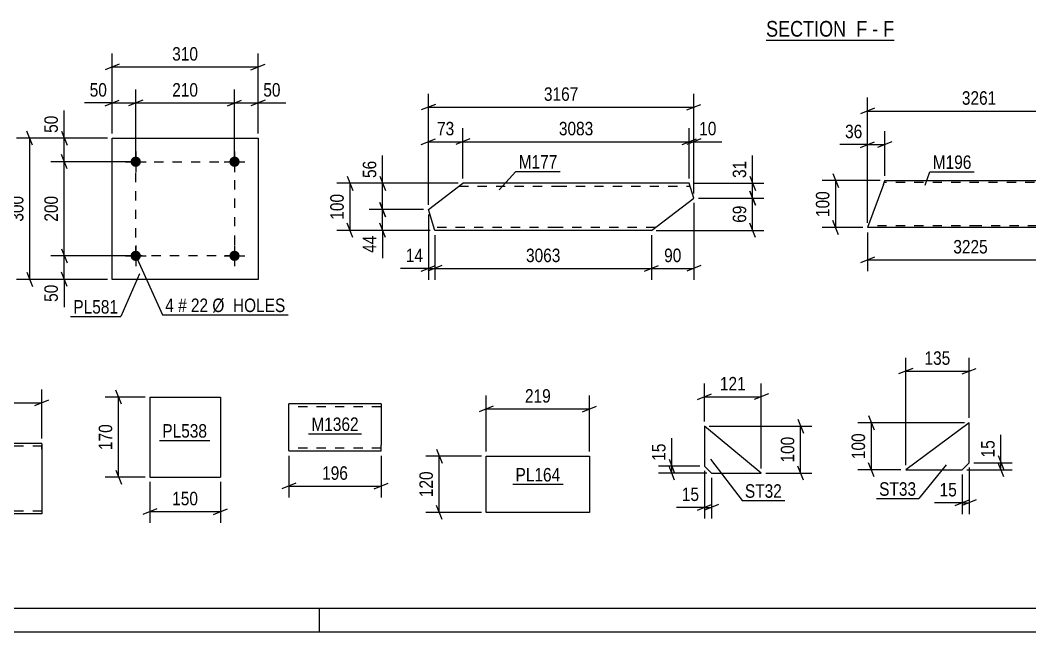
# Model space of a CAD drawing. Header units: millimetres. Extents: x 0 to 841, y 0 to 594.
# Drawn here: x 147.4 to 362, y 0 to 129.9 of the extents above; entities that cross this region are included whole.
import ezdxf

# ---------------------------------------------------------------- set-up
doc = ezdxf.new("R2010")
doc.units = ezdxf.units.MM
doc.linetypes.add('DXK_LINE_DOT2', pattern=[3.9198, 1.9599, -1.9599])
doc.styles.add('Arial Narrow', font='ARIALN.TTF', dxfattribs={"height": 0.2})

# ---------------------------------------------------------------- blocks, each defined once
blk = doc.blocks.new('Unknown-318888172-1133')
at = {"color": 5, "linetype": 'Continuous'}
for p, q in [((5, 5), (836, 5)), ((211, 0), (211, 5)), ((0, 0), (841, 0))]:
    blk.add_line(p, q, dxfattribs=at)
blk = doc.blocks.new('Unknown-318888172-17 - 6507')
at = {"color": 6, "linetype": 'Continuous'}
blk.add_line((305.93, 125.7), (333.14, 125.7), dxfattribs=at)
at = {"color": 0, "linetype": 'Continuous'}
blk.add_wipeout([(324.04, 126.45), (324.04, 129.95), (305.93, 129.95), (305.93, 126.45)], dxfattribs=at)
at = {"color": 7, "linetype": 'Continuous', "style": 'Arial Narrow'}
blk.add_text('SECTION ', height=3.34, dxfattribs=at).set_placement((305.93, 126.45))
at = {"color": 0, "linetype": 'Continuous'}
blk.add_wipeout([(327.43, 126.45), (327.43, 129.95), (325.09, 129.95), (325.09, 126.45)], dxfattribs=at)
at = {"color": 7, "linetype": 'Continuous', "style": 'Arial Narrow'}
blk.add_text('F', height=3.34, dxfattribs=at).set_placement((325.09, 126.45))
at = {"color": 0, "linetype": 'Continuous'}
blk.add_wipeout([(329.75, 126.45), (329.75, 129.95), (328.48, 129.95), (328.48, 126.45)], dxfattribs=at)
at = {"color": 7, "linetype": 'Continuous', "style": 'Arial Narrow'}
blk.add_text('-', height=3.34, dxfattribs=at).set_placement((328.48, 126.45))
at = {"color": 0, "linetype": 'Continuous'}
blk.add_wipeout([(333.14, 126.45), (333.14, 129.95), (330.8, 129.95), (330.8, 126.45)], dxfattribs=at)
at = {"color": 7, "linetype": 'Continuous', "style": 'Arial Narrow'}
blk.add_text('F', height=3.34, dxfattribs=at).set_placement((330.8, 126.45))
blk = doc.blocks.new('Part-318888172-2827 - 2813')
at = {"color": 2, "linetype": 'Continuous'}
for p, q in [((174.96, 49.86), (174.96, 32.86)), ((174.96, 49.86), (189.96, 49.86)), ((189.96, 49.86), (189.96, 32.86)), ((174.96, 32.86), (189.96, 32.86))]:
    blk.add_line(p, q, dxfattribs=at)
blk = doc.blocks.new('Part-318888172-3009 - 2993')
at = {"color": 2, "linetype": 'Continuous'}
for p, q in [((330.85, 95.07), (327.5, 85.87)), ((330.85, 95.07), (331.14, 95.87)), ((331.14, 95.87), (351.14, 95.87)), ((351.24, 95.87), (374.88, 95.87)), ((371.24, 85.87), (374.59, 95.07)), ((374.8, 95.64), (374.59, 95.07)), ((374.86, 95.81), (374.8, 95.64)), ((374.88, 95.87), (374.86, 95.81)), ((351.14, 85.87), (327.5, 85.87)), ((371.24, 85.87), (351.24, 85.87))]:
    blk.add_line(p, q, dxfattribs=at)
at = {"color": 7, "linetype": 'DXK_LINE_DOT2'}
for p, q in [((351.14, 95.47), (331, 95.47)), ((331.12, 95.81), (331.06, 95.64)), ((331.14, 95.87), (331.12, 95.81)), ((374.74, 95.47), (351.24, 95.47)), ((374.88, 95.87), (374.8, 95.64)), ((351.14, 86.27), (327.65, 86.27)), ((371.39, 86.27), (351.24, 86.27))]:
    blk.add_line(p, q, dxfattribs=at)
blk = doc.blocks.new('Part-318888172-1807 - 1791')
at = {"color": 2, "linetype": 'Continuous'}
for p, q in [((234.15, 89.7), (241.5, 95.3)), ((261.5, 95.3), (241.5, 95.3)), ((289.61, 95.3), (261.6, 95.3)), ((290.59, 92.15), (289.61, 95.3)), ((281.6, 85.3), (290.59, 92.15)), ((235.53, 85.3), (234.15, 89.7)), ((261.5, 85.3), (235.53, 85.3)), ((281.6, 85.3), (261.6, 85.3))]:
    blk.add_line(p, q, dxfattribs=at)
at = {"color": 7, "linetype": 'DXK_LINE_DOT2'}
for p, q in [((240.71, 94.7), (261.5, 94.7)), ((261.6, 94.7), (289.8, 94.7)), ((261.5, 85.9), (235.34, 85.9)), ((282.38, 85.9), (261.6, 85.9))]:
    blk.add_line(p, q, dxfattribs=at)
blk = doc.blocks.new('Part-318888172-7713 - 7709')
at = {"color": 2, "linetype": 'Continuous'}
for p, q in [((246.46, 25.34), (246.46, 37.34)), ((246.46, 37.34), (268.41, 37.34)), ((268.41, 37.34), (268.41, 25.34)), ((268.41, 25.34), (246.46, 25.34))]:
    blk.add_line(p, q, dxfattribs=at)
blk = doc.blocks.new('Part-318888172-2785 - 2770')
at = {"color": 2, "linetype": 'Continuous'}
for p, q in [((132.03, 40.04), (132.03, 38.84)), ((152.03, 40.04), (132.03, 40.04)), ((132.03, 25.78), (132.03, 38.84)), ((152.03, 39.94), (152.03, 40.04)), ((152.03, 39.94), (152.03, 38.84)), ((152.03, 38.84), (152.03, 25.04)), ((132.03, 25.13), (132.03, 25.78)), ((132.03, 25.04), (132.03, 25.13)), ((152.03, 25.04), (132.03, 25.04))]:
    blk.add_line(p, q, dxfattribs=at)
at = {"color": 7, "linetype": 'DXK_LINE_DOT2'}
for p, q in [((152.03, 39.44), (132.03, 39.44)), ((152.03, 38.84), (152.03, 39.68)), ((132.03, 25.78), (132.03, 25.39)), ((132.03, 25.64), (132.03, 25.68)), ((152.03, 25.64), (132.03, 25.64)), ((152.03, 25.64), (152.03, 25.68))]:
    blk.add_line(p, q, dxfattribs=at)
blk = doc.blocks.new('Part-318888172-2568 - 2552')
at = {"color": 2, "linetype": 'Continuous'}
for p, q in [((304.91, 33.71), (292.82, 43.71)), ((292.82, 43.71), (292.82, 35.21)), ((292.82, 35.21), (294.32, 33.71)), ((294.32, 33.71), (304.91, 33.71))]:
    blk.add_line(p, q, dxfattribs=at)
blk = doc.blocks.new('Part-318888172-2496 - 2480')
at = {"color": 2, "linetype": 'Continuous'}
for p, q in [((349.09, 44.43), (335.6, 34.43)), ((349.09, 35.93), (349.09, 44.43)), ((335.6, 34.43), (347.59, 34.43)), ((347.59, 34.43), (349.09, 35.93))]:
    blk.add_line(p, q, dxfattribs=at)
blk = doc.blocks.new('Part-318888172-7233 - 7229')
at = {"color": 2, "linetype": 'Continuous'}
for p, q in [((224.13, 48.42), (204.52, 48.42)), ((204.52, 38.51), (204.52, 48.42)), ((224.13, 48.42), (224.13, 39.62)), ((224.13, 38.42), (224.13, 39.62)), ((204.52, 38.51), (204.52, 38.42)), ((204.52, 38.42), (224.13, 38.42))]:
    blk.add_line(p, q, dxfattribs=at)
at = {"color": 7, "linetype": 'DXK_LINE_DOT2'}
for p, q in [((224.13, 47.82), (204.52, 47.82)), ((204.52, 39.02), (204.52, 39.06)), ((224.13, 39.02), (204.52, 39.02)), ((224.13, 39.06), (224.13, 39.39)), ((224.13, 39.02), (224.13, 39.06))]:
    blk.add_line(p, q, dxfattribs=at)
blk = doc.blocks.new('Part-318888172-7255 - 7249')
at = {"color": 2, "linetype": 'Continuous'}
for p, q in [((166.96, 74.88), (166.96, 104.88)), ((166.96, 104.88), (197.96, 104.88)), ((197.96, 104.88), (197.96, 74.88)), ((197.96, 74.88), (166.96, 74.88))]:
    blk.add_line(p, q, dxfattribs=at)
blk = doc.blocks.new('Bolt-318888172-7288 - 7249')
at = {"linetype": 'Continuous'}
for points in [[(173.06, 79.88, -1), (170.86, 79.88, -1)], [(194.06, 79.88, -1), (191.86, 79.88, -1)]]:
    blk.add_hatch(color=1, dxfattribs=at).paths.add_polyline_path(points)
at = {"color": 1, "linetype": 'Continuous'}
for p, q in [((171.96, 82.08), (171.96, 77.68)), ((192.96, 82.08), (192.96, 77.68)), ((169.76, 79.88), (174.16, 79.88)), ((190.76, 79.88), (195.16, 79.88))]:
    blk.add_line(p, q, dxfattribs=at)
blk = doc.blocks.new('Bolt-318888172-7293 - 7249')
at = {"linetype": 'Continuous'}
for points in [[(173.06, 99.88, -1), (170.86, 99.88, -1)], [(194.06, 99.88, -1), (191.86, 99.88, -1)]]:
    blk.add_hatch(color=1, dxfattribs=at).paths.add_polyline_path(points)
at = {"color": 1, "linetype": 'Continuous'}
for p, q in [((171.96, 102.08), (171.96, 97.68)), ((192.96, 102.08), (192.96, 97.68)), ((169.76, 99.88), (174.16, 99.88)), ((190.76, 99.88), (195.16, 99.88))]:
    blk.add_line(p, q, dxfattribs=at)
blk = doc.blocks.new('Rectangle-318888172-7402 - 7249')
at = {"color": 1, "linetype": 'DXK_LINE_DOT2'}
blk.add_lwpolyline([(171.96, 99.88), (192.96, 99.88), (192.96, 79.88), (171.96, 79.88), (171.96, 99.88)], close=True, dxfattribs=at)
blk = doc.blocks.new('StraightDimension-318888172-2829 - 2813')
at = {"color": 7, "linetype": 'Continuous'}
for p, q in [((174.96, 31.86), (174.96, 23.13)), ((189.96, 31.86), (189.96, 23.13)), ((176.46, 26.13), (173.46, 24.93)), ((188.46, 24.93), (191.46, 26.13)), ((174.96, 25.53), (189.96, 25.53))]:
    blk.add_line(p, q, dxfattribs=at)
at = {"color": 0}
blk.add_wipeout([(185.8, 26.28), (185.8, 30.48), (179.12, 30.48), (179.12, 26.28)], dxfattribs=at)
at = {"color": 3, "style": 'Arial Narrow'}
blk.add_text('150', height=2.863, dxfattribs=at).set_placement((179.72, 26.88))
blk = doc.blocks.new('StraightDimension-318888172-2840 - 2813')
at = {"color": 7, "linetype": 'Continuous'}
for p, q in [((173.96, 49.86), (165.46, 49.86)), ((168.91, 48.36), (167.71, 51.36)), ((168.31, 32.86), (168.31, 49.86)), ((167.71, 34.36), (168.91, 31.36)), ((173.96, 32.86), (165.46, 32.86))]:
    blk.add_line(p, q, dxfattribs=at)
at = {"color": 0}
blk.add_wipeout([(167.56, 44.7), (163.36, 44.7), (163.36, 38.02), (167.56, 38.02)], dxfattribs=at)
at = {"color": 3, "style": 'Arial Narrow'}
blk.add_text('170', height=2.863, rotation=90.0002, dxfattribs=at).set_placement((166.96, 38.62))
blk = doc.blocks.new('StraightDimension-318888172-3061 - 2993')
at = {"color": 7, "linetype": 'Continuous'}
for p, q in [((327.5, 84.87), (327.5, 76.63)), ((371.24, 84.87), (371.24, 76.63)), ((329, 79.63), (326, 78.43)), ((369.74, 78.43), (372.74, 79.63)), ((327.5, 79.03), (371.24, 79.03))]:
    blk.add_line(p, q, dxfattribs=at)
at = {"color": 0}
blk.add_wipeout([(353.63, 79.78), (353.63, 83.98), (345.12, 83.98), (345.12, 79.78)], dxfattribs=at)
at = {"color": 3, "style": 'Arial Narrow'}
blk.add_text('3225', height=2.863, dxfattribs=at).set_placement((345.72, 80.38))
blk = doc.blocks.new('StraightDimension-318888172-3025 - 2993')
at = {"color": 7, "linetype": 'Continuous'}
for p, q in [((327.5, 86.87), (327.5, 113.49)), ((374.88, 96.87), (374.88, 113.49)), ((329, 111.24), (326, 110.04)), ((327.5, 110.64), (374.88, 110.64)), ((373.38, 110.04), (376.38, 111.24))]:
    blk.add_line(p, q, dxfattribs=at)
at = {"color": 0}
blk.add_wipeout([(355.45, 111.39), (355.45, 115.59), (346.94, 115.59), (346.94, 111.39)], dxfattribs=at)
at = {"color": 3, "style": 'Arial Narrow'}
blk.add_text('3261', height=2.863, dxfattribs=at).set_placement((347.54, 111.99))
blk = doc.blocks.new('StraightDimension-318888172-3036 - 2993')
at = {"color": 7, "linetype": 'Continuous'}
for p, q in [((327.5, 86.87), (327.5, 106.38)), ((331.14, 96.87), (331.14, 106.38)), ((326, 102.93), (329, 104.13)), ((327.5, 103.53), (331.14, 103.53)), ((332.64, 104.13), (329.64, 102.93))]:
    blk.add_line(p, q, dxfattribs=at)
at = {"color": 0}
blk.add_wipeout([(326.98, 104.28), (326.98, 108.48), (322.12, 108.48), (322.12, 104.28)], dxfattribs=at)
at = {"color": 7, "linetype": 'Continuous'}
blk.add_line((327.5, 103.53), (321.6, 103.53), dxfattribs=at)
blk.add_line((327.5, 103.53), (321.6, 103.53), dxfattribs=at)
at = {"color": 3, "style": 'Arial Narrow'}
blk.add_text('36', height=2.863, dxfattribs=at).set_placement((322.72, 104.88))
blk = doc.blocks.new('StraightDimension-318888172-3012 - 2993')
at = {"color": 7, "linetype": 'Continuous'}
for p, q in [((320.13, 97.37), (321.33, 94.37)), ((330.14, 95.87), (317.88, 95.87)), ((320.73, 85.87), (320.73, 95.87)), ((326.5, 85.87), (317.88, 85.87)), ((321.33, 84.37), (320.13, 87.37))]:
    blk.add_line(p, q, dxfattribs=at)
at = {"color": 0}
blk.add_wipeout([(319.98, 94.21), (315.78, 94.21), (315.78, 87.53), (319.98, 87.53)], dxfattribs=at)
at = {"color": 3, "style": 'Arial Narrow'}
blk.add_text('100', height=2.863, rotation=90.0002, dxfattribs=at).set_placement((319.38, 88.13))
blk = doc.blocks.new('StraightDimension-318888172-1918 - 1791')
at = {"color": 7, "linetype": 'Continuous'}
for p, q in [((223.83, 96.8), (225.03, 93.8)), ((240.5, 95.3), (221.58, 95.3)), ((224.43, 89.7), (224.43, 95.3)), ((225.03, 88.2), (223.83, 91.2)), ((233.15, 89.7), (221.58, 89.7))]:
    blk.add_line(p, q, dxfattribs=at)
at = {"color": 0}
blk.add_wipeout([(223.68, 100.68), (219.48, 100.68), (219.48, 95.82), (223.68, 95.82)], dxfattribs=at)
at = {"color": 7, "linetype": 'Continuous'}
blk.add_line((224.43, 95.3), (224.43, 101.2), dxfattribs=at)
blk.add_line((224.43, 95.3), (224.43, 101.2), dxfattribs=at)
at = {"color": 3, "style": 'Arial Narrow'}
blk.add_text('56', height=2.863, rotation=90.0002, dxfattribs=at).set_placement((223.08, 96.42))
blk = doc.blocks.new('StraightDimension-318888172-1894 - 1791')
at = {"color": 7, "linetype": 'Continuous'}
for p, q in [((223.83, 91.2), (225.03, 88.2)), ((233.15, 89.7), (221.58, 89.7)), ((224.43, 85.3), (224.43, 89.7)), ((225.03, 83.8), (223.83, 86.8)), ((234.53, 85.3), (221.58, 85.3))]:
    blk.add_line(p, q, dxfattribs=at)
at = {"color": 0}
blk.add_wipeout([(223.68, 84.77), (219.48, 84.77), (219.48, 79.92), (223.68, 79.92)], dxfattribs=at)
at = {"color": 7, "linetype": 'Continuous'}
blk.add_line((224.43, 85.3), (224.43, 79.39), dxfattribs=at)
blk.add_line((224.43, 85.3), (224.43, 79.39), dxfattribs=at)
at = {"color": 3, "style": 'Arial Narrow'}
blk.add_text('44', height=2.863, rotation=90.0002, dxfattribs=at).set_placement((223.08, 80.52))
blk = doc.blocks.new('StraightDimension-318888172-2054 - 1791')
at = {"color": 7, "linetype": 'Continuous'}
for p, q in [((289.61, 96.3), (289.61, 106.99)), ((290.59, 93.15), (290.59, 106.99)), ((288.11, 103.54), (291.11, 104.74)), ((292.09, 104.74), (289.09, 103.54)), ((289.61, 104.14), (290.59, 104.14))]:
    blk.add_line(p, q, dxfattribs=at)
at = {"color": 0}
blk.add_wipeout([(295.97, 104.89), (295.97, 109.09), (291.12, 109.09), (291.12, 104.89)], dxfattribs=at)
at = {"color": 7, "linetype": 'Continuous'}
blk.add_line((290.59, 104.14), (296.5, 104.14), dxfattribs=at)
blk.add_line((290.59, 104.14), (296.5, 104.14), dxfattribs=at)
at = {"color": 3, "style": 'Arial Narrow'}
blk.add_text('10', height=2.863, dxfattribs=at).set_placement((291.72, 105.49))
blk = doc.blocks.new('StraightDimension-318888172-1943 - 1791')
at = {"color": 7, "linetype": 'Continuous'}
for p, q in [((290.59, 91.15), (290.59, 74.8)), ((281.6, 84.3), (281.6, 74.8)), ((280.1, 76.6), (283.1, 77.8)), ((292.09, 77.8), (289.09, 76.6)), ((281.6, 77.2), (290.59, 77.2))]:
    blk.add_line(p, q, dxfattribs=at)
at = {"color": 0}
blk.add_wipeout([(288.52, 77.95), (288.52, 82.15), (283.67, 82.15), (283.67, 77.95)], dxfattribs=at)
at = {"color": 3, "style": 'Arial Narrow'}
blk.add_text('90', height=2.863, dxfattribs=at).set_placement((284.27, 78.55))
blk = doc.blocks.new('StraightDimension-318888172-2002 - 1791')
at = {"color": 7, "linetype": 'Continuous'}
for p, q in [((234.15, 90.7), (234.15, 114.32)), ((290.59, 93.15), (290.59, 114.32)), ((235.65, 112.07), (232.65, 110.87)), ((289.09, 110.87), (292.09, 112.07)), ((234.15, 111.47), (290.59, 111.47))]:
    blk.add_line(p, q, dxfattribs=at)
at = {"color": 0}
blk.add_wipeout([(266.63, 112.22), (266.63, 116.42), (258.12, 116.42), (258.12, 112.22)], dxfattribs=at)
at = {"color": 3, "style": 'Arial Narrow'}
blk.add_text('3167', height=2.863, dxfattribs=at).set_placement((258.72, 112.82))
blk = doc.blocks.new('StraightDimension-318888172-1810 - 1791')
at = {"color": 7, "linetype": 'Continuous'}
for p, q in [((216.92, 96.8), (218.12, 93.8)), ((240.5, 95.3), (214.67, 95.3)), ((217.52, 85.3), (217.52, 95.3)), ((218.12, 83.8), (216.92, 86.8)), ((234.53, 85.3), (214.67, 85.3))]:
    blk.add_line(p, q, dxfattribs=at)
at = {"color": 0}
blk.add_wipeout([(216.77, 93.64), (212.57, 93.64), (212.57, 86.96), (216.77, 86.96)], dxfattribs=at)
at = {"color": 3, "style": 'Arial Narrow'}
blk.add_text('100', height=2.863, rotation=90.0002, dxfattribs=at).set_placement((216.17, 87.56))
blk = doc.blocks.new('StraightDimension-318888172-1844 - 1791')
at = {"color": 7, "linetype": 'Continuous'}
for p, q in [((302.45, 93.65), (303.65, 90.65)), ((291.59, 92.15), (305.45, 92.15)), ((303.05, 85.3), (303.05, 92.15)), ((303.65, 83.8), (302.45, 86.8)), ((282.6, 85.3), (305.45, 85.3))]:
    blk.add_line(p, q, dxfattribs=at)
at = {"color": 0}
blk.add_wipeout([(302.3, 91.15), (298.1, 91.15), (298.1, 86.3), (302.3, 86.3)], dxfattribs=at)
at = {"color": 3, "style": 'Arial Narrow'}
blk.add_text('69', height=2.863, rotation=90.0002, dxfattribs=at).set_placement((301.7, 86.9))
blk = doc.blocks.new('StraightDimension-318888172-1869 - 1791')
at = {"color": 7, "linetype": 'Continuous'}
for p, q in [((302.45, 96.8), (303.65, 93.8)), ((290.61, 95.3), (305.45, 95.3)), ((303.05, 92.15), (303.05, 95.3)), ((303.65, 90.65), (302.45, 93.65)), ((291.59, 92.15), (305.45, 92.15))]:
    blk.add_line(p, q, dxfattribs=at)
at = {"color": 0}
blk.add_wipeout([(302.3, 100.68), (298.1, 100.68), (298.1, 95.82), (302.3, 95.82)], dxfattribs=at)
at = {"color": 7, "linetype": 'Continuous'}
blk.add_line((303.05, 95.3), (303.05, 101.2), dxfattribs=at)
blk.add_line((303.05, 95.3), (303.05, 101.2), dxfattribs=at)
at = {"color": 3, "style": 'Arial Narrow'}
blk.add_text('31', height=2.863, rotation=90.0002, dxfattribs=at).set_placement((301.7, 96.42))
blk = doc.blocks.new('StraightDimension-318888172-1960 - 1791')
at = {"color": 7, "linetype": 'Continuous'}
for p, q in [((235.53, 84.3), (235.53, 74.8)), ((281.6, 84.3), (281.6, 74.8)), ((237.03, 77.8), (234.03, 76.6)), ((280.1, 76.6), (283.1, 77.8)), ((235.53, 77.2), (281.6, 77.2))]:
    blk.add_line(p, q, dxfattribs=at)
at = {"color": 0}
blk.add_wipeout([(262.82, 77.95), (262.82, 82.15), (254.31, 82.15), (254.31, 77.95)], dxfattribs=at)
at = {"color": 3, "style": 'Arial Narrow'}
blk.add_text('3063', height=2.863, dxfattribs=at).set_placement((254.91, 78.55))
blk = doc.blocks.new('StraightDimension-318888172-1984 - 1791')
at = {"color": 7, "linetype": 'Continuous'}
for p, q in [((234.15, 88.7), (234.15, 74.8)), ((235.53, 84.3), (235.53, 74.8)), ((232.65, 76.6), (235.65, 77.8)), ((237.03, 77.8), (234.03, 76.6)), ((234.15, 77.2), (235.53, 77.2))]:
    blk.add_line(p, q, dxfattribs=at)
at = {"color": 0}
blk.add_wipeout([(233.63, 77.95), (233.63, 82.15), (228.77, 82.15), (228.77, 77.95)], dxfattribs=at)
at = {"color": 7, "linetype": 'Continuous'}
blk.add_line((234.15, 77.2), (228.25, 77.2), dxfattribs=at)
blk.add_line((234.15, 77.2), (228.25, 77.2), dxfattribs=at)
at = {"color": 3, "style": 'Arial Narrow'}
blk.add_text('14', height=2.863, dxfattribs=at).set_placement((229.37, 78.55))
blk = doc.blocks.new('StraightDimension-318888172-2013 - 1791')
at = {"color": 7, "linetype": 'Continuous'}
for p, q in [((234.15, 90.7), (234.15, 106.99)), ((241.5, 96.3), (241.5, 106.99)), ((232.65, 103.54), (235.65, 104.74)), ((234.15, 104.14), (241.5, 104.14)), ((243, 104.74), (240, 103.54))]:
    blk.add_line(p, q, dxfattribs=at)
at = {"color": 0}
blk.add_wipeout([(240.25, 104.89), (240.25, 109.09), (235.4, 109.09), (235.4, 104.89)], dxfattribs=at)
at = {"color": 3, "style": 'Arial Narrow'}
blk.add_text('73', height=2.863, dxfattribs=at).set_placement((236, 105.49))
blk = doc.blocks.new('StraightDimension-318888172-2030 - 1791')
at = {"color": 7, "linetype": 'Continuous'}
for p, q in [((241.5, 96.3), (241.5, 106.99)), ((289.61, 96.3), (289.61, 106.99)), ((243, 104.74), (240, 103.54)), ((241.5, 104.14), (289.61, 104.14)), ((288.11, 103.54), (291.11, 104.74))]:
    blk.add_line(p, q, dxfattribs=at)
at = {"color": 0}
blk.add_wipeout([(269.81, 104.89), (269.81, 109.09), (261.3, 109.09), (261.3, 104.89)], dxfattribs=at)
at = {"color": 3, "style": 'Arial Narrow'}
blk.add_text('3083', height=2.863, dxfattribs=at).set_placement((261.9, 105.49))
blk = doc.blocks.new('StraightDimension-318888172-7726 - 7709')
at = {"color": 7, "linetype": 'Continuous'}
for p, q in [((235.86, 38.84), (237.06, 35.84)), ((245.46, 37.34), (233.61, 37.34)), ((236.46, 25.34), (236.46, 37.34)), ((237.06, 23.84), (235.86, 26.84)), ((245.46, 25.34), (233.61, 25.34))]:
    blk.add_line(p, q, dxfattribs=at)
at = {"color": 0}
blk.add_wipeout([(235.71, 34.68), (231.51, 34.68), (231.51, 28), (235.71, 28)], dxfattribs=at)
at = {"color": 3, "style": 'Arial Narrow'}
blk.add_text('120', height=2.863, rotation=90.0002, dxfattribs=at).set_placement((235.11, 28.6))
blk = doc.blocks.new('StraightDimension-318888172-7715 - 7709')
at = {"color": 7, "linetype": 'Continuous'}
for p, q in [((246.46, 38.34), (246.46, 50.19)), ((268.41, 38.34), (268.41, 50.19)), ((247.96, 47.94), (244.96, 46.74)), ((246.46, 47.34), (268.41, 47.34)), ((266.91, 46.74), (269.91, 47.94))]:
    blk.add_line(p, q, dxfattribs=at)
at = {"color": 0}
blk.add_wipeout([(260.78, 48.09), (260.78, 52.29), (254.09, 52.29), (254.09, 48.09)], dxfattribs=at)
at = {"color": 3, "style": 'Arial Narrow'}
blk.add_text('219', height=2.863, dxfattribs=at).set_placement((254.69, 48.69))
blk = doc.blocks.new('StraightDimension-318888172-2798 - 2770')
at = {"color": 7, "linetype": 'Continuous'}
for p, q in [((132.03, 41.04), (132.03, 51.51)), ((152.03, 41.04), (152.03, 51.51)), ((133.53, 49.26), (130.53, 48.06)), ((132.03, 48.66), (152.03, 48.66)), ((150.53, 48.06), (153.53, 49.26))]:
    blk.add_line(p, q, dxfattribs=at)
at = {"color": 0}
blk.add_wipeout([(145.37, 49.41), (145.37, 53.61), (138.69, 53.61), (138.69, 49.41)], dxfattribs=at)
at = {"color": 3, "style": 'Arial Narrow'}
blk.add_text('200', height=2.863, dxfattribs=at).set_placement((139.29, 50.01))
blk = doc.blocks.new('StraightDimension-318888172-2582 - 2552')
at = {"color": 7, "linetype": 'Continuous'}
for p, q in [((292.82, 44.71), (292.82, 52.78)), ((304.91, 34.71), (304.91, 52.78)), ((291.32, 49.33), (294.32, 50.53)), ((292.82, 49.93), (304.91, 49.93)), ((306.41, 50.53), (303.41, 49.33))]:
    blk.add_line(p, q, dxfattribs=at)
at = {"color": 0}
blk.add_wipeout([(302.2, 50.68), (302.2, 54.88), (295.52, 54.88), (295.52, 50.68)], dxfattribs=at)
at = {"color": 3, "style": 'Arial Narrow'}
blk.add_text('121', height=2.863, dxfattribs=at).set_placement((296.12, 51.28))
blk = doc.blocks.new('StraightDimension-318888172-2592 - 2552')
at = {"color": 7, "linetype": 'Continuous'}
for p, q in [((285.3, 36.71), (286.5, 33.71)), ((291.82, 35.21), (283.05, 35.21)), ((286.5, 32.21), (285.3, 35.21)), ((285.9, 33.71), (285.9, 35.21)), ((293.32, 33.71), (283.05, 33.71))]:
    blk.add_line(p, q, dxfattribs=at)
at = {"color": 0}
blk.add_wipeout([(285.15, 40.6), (280.95, 40.6), (280.95, 35.74), (285.15, 35.74)], dxfattribs=at)
at = {"color": 7, "linetype": 'Continuous'}
blk.add_line((285.9, 35.21), (285.9, 41.12), dxfattribs=at)
blk.add_line((285.9, 35.21), (285.9, 41.12), dxfattribs=at)
at = {"color": 3, "style": 'Arial Narrow'}
blk.add_text('15', height=2.863, rotation=90.0002, dxfattribs=at).set_placement((284.55, 36.34))
blk = doc.blocks.new('StraightDimension-318888172-2570 - 2552')
at = {"color": 7, "linetype": 'Continuous'}
for p, q in [((292.82, 34.21), (292.82, 24.04)), ((294.32, 32.71), (294.32, 24.04)), ((291.32, 25.84), (294.32, 27.04)), ((295.82, 27.04), (292.82, 25.84)), ((292.82, 26.44), (294.32, 26.44))]:
    blk.add_line(p, q, dxfattribs=at)
at = {"color": 0}
blk.add_wipeout([(292.29, 27.19), (292.29, 31.39), (287.43, 31.39), (287.43, 27.19)], dxfattribs=at)
at = {"color": 7, "linetype": 'Continuous'}
blk.add_line((292.82, 26.44), (286.91, 26.44), dxfattribs=at)
blk.add_line((292.82, 26.44), (286.91, 26.44), dxfattribs=at)
at = {"color": 3, "style": 'Arial Narrow'}
blk.add_text('15', height=2.863, dxfattribs=at).set_placement((288.03, 27.79))
blk = doc.blocks.new('StraightDimension-318888172-2603 - 2552')
at = {"color": 7, "linetype": 'Continuous'}
for p, q in [((312.67, 45.21), (313.87, 42.21)), ((293.82, 43.71), (315.67, 43.71)), ((313.27, 33.71), (313.27, 43.71)), ((313.87, 32.21), (312.67, 35.21)), ((305.91, 33.71), (315.67, 33.71))]:
    blk.add_line(p, q, dxfattribs=at)
at = {"color": 0}
blk.add_wipeout([(312.52, 42.06), (308.32, 42.06), (308.32, 35.37), (312.52, 35.37)], dxfattribs=at)
at = {"color": 3, "style": 'Arial Narrow'}
blk.add_text('100', height=2.863, rotation=90.0002, dxfattribs=at).set_placement((311.92, 35.97))
blk = doc.blocks.new('StraightDimension-318888172-2525 - 2480')
at = {"color": 7, "linetype": 'Continuous'}
for p, q in [((327.71, 45.93), (328.91, 42.93)), ((348.09, 44.43), (325.46, 44.43)), ((328.31, 34.43), (328.31, 44.43)), ((334.6, 34.43), (325.46, 34.43)), ((328.91, 32.93), (327.71, 35.93))]:
    blk.add_line(p, q, dxfattribs=at)
at = {"color": 0}
blk.add_wipeout([(327.56, 42.77), (323.36, 42.77), (323.36, 36.09), (327.56, 36.09)], dxfattribs=at)
at = {"color": 3, "style": 'Arial Narrow'}
blk.add_text('100', height=2.863, rotation=90.0002, dxfattribs=at).set_placement((326.96, 36.69))
blk = doc.blocks.new('StraightDimension-318888172-2498 - 2480')
at = {"color": 7, "linetype": 'Continuous'}
for p, q in [((349.09, 34.93), (349.09, 25.02)), ((347.59, 33.43), (347.59, 25.02)), ((346.09, 26.82), (349.09, 28.02)), ((350.59, 28.02), (347.59, 26.82)), ((347.59, 27.42), (349.09, 27.42))]:
    blk.add_line(p, q, dxfattribs=at)
at = {"color": 0}
blk.add_wipeout([(347.07, 28.17), (347.07, 32.37), (342.21, 32.37), (342.21, 28.17)], dxfattribs=at)
at = {"color": 7, "linetype": 'Continuous'}
blk.add_line((347.59, 27.42), (341.69, 27.42), dxfattribs=at)
blk.add_line((347.59, 27.42), (341.69, 27.42), dxfattribs=at)
at = {"color": 3, "style": 'Arial Narrow'}
blk.add_text('15', height=2.863, dxfattribs=at).set_placement((342.81, 28.77))
blk = doc.blocks.new('StraightDimension-318888172-2537 - 2480')
at = {"color": 7, "linetype": 'Continuous'}
for p, q in [((355.25, 37.43), (356.45, 34.43)), ((348.59, 34.43), (358.25, 34.43)), ((350.09, 35.93), (358.25, 35.93)), ((356.45, 32.93), (355.25, 35.93)), ((355.85, 34.43), (355.85, 35.93))]:
    blk.add_line(p, q, dxfattribs=at)
at = {"color": 0}
blk.add_wipeout([(355.1, 41.31), (350.9, 41.31), (350.9, 36.45), (355.1, 36.45)], dxfattribs=at)
at = {"color": 7, "linetype": 'Continuous'}
blk.add_line((355.85, 35.93), (355.85, 41.84), dxfattribs=at)
blk.add_line((355.85, 35.93), (355.85, 41.84), dxfattribs=at)
at = {"color": 3, "style": 'Arial Narrow'}
blk.add_text('15', height=2.863, rotation=90.0002, dxfattribs=at).set_placement((354.5, 37.05))
blk = doc.blocks.new('StraightDimension-318888172-2513 - 2480')
at = {"color": 7, "linetype": 'Continuous'}
for p, q in [((335.6, 35.43), (335.6, 58.23)), ((349.09, 45.43), (349.09, 58.23)), ((337.1, 55.98), (334.1, 54.78)), ((347.59, 54.78), (350.59, 55.98)), ((335.6, 55.38), (349.09, 55.38))]:
    blk.add_line(p, q, dxfattribs=at)
at = {"color": 0}
blk.add_wipeout([(345.69, 56.13), (345.69, 60.33), (339, 60.33), (339, 56.13)], dxfattribs=at)
at = {"color": 3, "style": 'Arial Narrow'}
blk.add_text('135', height=2.863, dxfattribs=at).set_placement((339.6, 56.73))
blk = doc.blocks.new('StraightDimension-318888172-7235 - 7229')
at = {"color": 7, "linetype": 'Continuous'}
for p, q in [((204.52, 37.42), (204.52, 28.55)), ((224.13, 37.42), (224.13, 28.55)), ((206.02, 31.55), (203.02, 30.35)), ((204.52, 30.95), (224.13, 30.95)), ((222.63, 30.35), (225.63, 31.55))]:
    blk.add_line(p, q, dxfattribs=at)
at = {"color": 0}
blk.add_wipeout([(217.67, 31.7), (217.67, 35.9), (210.98, 35.9), (210.98, 31.7)], dxfattribs=at)
at = {"color": 3, "style": 'Arial Narrow'}
blk.add_text('196', height=2.863, dxfattribs=at).set_placement((211.58, 32.3))
blk = doc.blocks.new('StraightDimension-318888172-7295 - 7249')
at = {"color": 7, "linetype": 'Continuous'}
for p, q in [((170.96, 79.88), (153.91, 79.88)), ((156.16, 81.38), (157.36, 78.38)), ((156.76, 74.88), (156.76, 79.88)), ((157.36, 73.38), (156.16, 76.38)), ((165.96, 74.88), (153.91, 74.88))]:
    blk.add_line(p, q, dxfattribs=at)
at = {"color": 0}
blk.add_wipeout([(156.01, 74.36), (151.81, 74.36), (151.81, 69.5), (156.01, 69.5)], dxfattribs=at)
at = {"color": 7, "linetype": 'Continuous'}
blk.add_line((156.76, 74.88), (156.76, 68.98), dxfattribs=at)
blk.add_line((156.76, 74.88), (156.76, 68.98), dxfattribs=at)
at = {"color": 3, "style": 'Arial Narrow'}
blk.add_text('50', height=2.863, rotation=90.0002, dxfattribs=at).set_placement((155.41, 70.1))
blk = doc.blocks.new('StraightDimension-318888172-7338 - 7249')
at = {"color": 7, "linetype": 'Continuous'}
for p, q in [((150.04, 103.38), (148.84, 106.38)), ((165.96, 104.88), (146.59, 104.88)), ((149.44, 74.88), (149.44, 104.88)), ((148.84, 76.38), (150.04, 73.38)), ((165.96, 74.88), (146.59, 74.88))]:
    blk.add_line(p, q, dxfattribs=at)
at = {"color": 0}
blk.add_wipeout([(148.69, 93.22), (144.49, 93.22), (144.49, 86.54), (148.69, 86.54)], dxfattribs=at)
at = {"color": 3, "style": 'Arial Narrow'}
blk.add_text('300', height=2.863, rotation=90.0002, dxfattribs=at).set_placement((148.09, 87.14))
blk = doc.blocks.new('StraightDimension-318888172-7308 - 7249')
at = {"color": 7, "linetype": 'Continuous'}
for p, q in [((157.36, 98.38), (156.16, 101.38)), ((170.96, 99.88), (153.91, 99.88)), ((156.76, 79.88), (156.76, 99.88)), ((170.96, 79.88), (153.91, 79.88)), ((156.16, 81.38), (157.36, 78.38))]:
    blk.add_line(p, q, dxfattribs=at)
at = {"color": 0}
blk.add_wipeout([(156.01, 93.23), (151.81, 93.23), (151.81, 86.54), (156.01, 86.54)], dxfattribs=at)
at = {"color": 3, "style": 'Arial Narrow'}
blk.add_text('200', height=2.863, rotation=90.0002, dxfattribs=at).set_placement((155.41, 87.14))
blk = doc.blocks.new('StraightDimension-318888172-7324 - 7249')
at = {"color": 7, "linetype": 'Continuous'}
for p, q in [((156.16, 106.38), (157.36, 103.38)), ((165.96, 104.88), (153.91, 104.88)), ((156.76, 99.88), (156.76, 104.88)), ((157.36, 98.38), (156.16, 101.38)), ((170.96, 99.88), (153.91, 99.88))]:
    blk.add_line(p, q, dxfattribs=at)
at = {"color": 0}
blk.add_wipeout([(156.01, 110.26), (151.81, 110.26), (151.81, 105.41), (156.01, 105.41)], dxfattribs=at)
at = {"color": 7, "linetype": 'Continuous'}
blk.add_line((156.76, 104.88), (156.76, 110.79), dxfattribs=at)
blk.add_line((156.76, 104.88), (156.76, 110.79), dxfattribs=at)
at = {"color": 3, "style": 'Arial Narrow'}
blk.add_text('50', height=2.863, rotation=90.0002, dxfattribs=at).set_placement((155.41, 106.01))
blk = doc.blocks.new('StraightDimension-318888172-7349 - 7249')
at = {"color": 7, "linetype": 'Continuous'}
for p, q in [((166.96, 105.88), (166.96, 122.86)), ((197.96, 105.88), (197.96, 122.86)), ((168.46, 120.61), (165.46, 119.41)), ((196.46, 119.41), (199.46, 120.61)), ((166.96, 120.01), (197.96, 120.01))]:
    blk.add_line(p, q, dxfattribs=at)
at = {"color": 0}
blk.add_wipeout([(185.8, 120.76), (185.8, 124.96), (179.12, 124.96), (179.12, 120.76)], dxfattribs=at)
at = {"color": 3, "style": 'Arial Narrow'}
blk.add_text('310', height=2.863, dxfattribs=at).set_placement((179.72, 121.36))
blk = doc.blocks.new('StraightDimension-318888172-7360 - 7249')
at = {"color": 7, "linetype": 'Continuous'}
for p, q in [((192.96, 100.88), (192.96, 115.21)), ((197.96, 105.88), (197.96, 115.21)), ((191.46, 111.76), (194.46, 112.96)), ((192.96, 112.36), (197.96, 112.36)), ((199.46, 112.96), (196.46, 111.76))]:
    blk.add_line(p, q, dxfattribs=at)
at = {"color": 0}
blk.add_wipeout([(203.34, 113.11), (203.34, 117.31), (198.48, 117.31), (198.48, 113.11)], dxfattribs=at)
at = {"color": 7, "linetype": 'Continuous'}
blk.add_line((197.96, 112.36), (203.86, 112.36), dxfattribs=at)
blk.add_line((197.96, 112.36), (203.86, 112.36), dxfattribs=at)
at = {"color": 3, "style": 'Arial Narrow'}
blk.add_text('50', height=2.863, dxfattribs=at).set_placement((199.08, 113.71))
blk = doc.blocks.new('StraightDimension-318888172-7373 - 7249')
at = {"color": 7, "linetype": 'Continuous'}
for p, q in [((171.96, 100.88), (171.96, 115.21)), ((192.96, 100.88), (192.96, 115.21)), ((173.46, 112.96), (170.46, 111.76)), ((171.96, 112.36), (192.96, 112.36)), ((191.46, 111.76), (194.46, 112.96))]:
    blk.add_line(p, q, dxfattribs=at)
at = {"color": 0}
blk.add_wipeout([(185.8, 113.11), (185.8, 117.31), (179.12, 117.31), (179.12, 113.11)], dxfattribs=at)
at = {"color": 3, "style": 'Arial Narrow'}
blk.add_text('210', height=2.863, dxfattribs=at).set_placement((179.72, 113.71))
blk = doc.blocks.new('StraightDimension-318888172-7389 - 7249')
at = {"color": 7, "linetype": 'Continuous'}
for p, q in [((166.96, 105.88), (166.96, 115.21)), ((171.96, 100.88), (171.96, 115.21)), ((165.46, 111.76), (168.46, 112.96)), ((166.96, 112.36), (171.96, 112.36)), ((173.46, 112.96), (170.46, 111.76))]:
    blk.add_line(p, q, dxfattribs=at)
at = {"color": 0}
blk.add_wipeout([(166.43, 113.11), (166.43, 117.31), (161.58, 117.31), (161.58, 113.11)], dxfattribs=at)
at = {"color": 7, "linetype": 'Continuous'}
blk.add_line((166.96, 112.36), (161.05, 112.36), dxfattribs=at)
blk.add_line((166.96, 112.36), (161.05, 112.36), dxfattribs=at)
at = {"color": 3, "style": 'Arial Narrow'}
blk.add_text('50', height=2.863, dxfattribs=at).set_placement((162.18, 113.71))
blk = doc.blocks.new('Mark-318888172-2825 - 2813')
at = {"color": 0}
blk.add_wipeout([(187.12, 41.26), (187.12, 44.26), (177.62, 44.26), (177.62, 41.26)], dxfattribs=at)
blk.add_wipeout([(187.12, 41.26), (187.12, 44.26), (177.62, 44.26), (177.62, 41.26)], dxfattribs=at)
at = {"color": 30, "linetype": 'Continuous'}
blk.add_line((177.02, 40.66), (187.72, 40.66), dxfattribs=at)
at = {"color": 3, "style": 'Arial Narrow'}
blk.add_text('PL538', height=2.863, dxfattribs=at).set_placement((177.62, 41.26))
blk = doc.blocks.new('Mark-318888172-3005 - 2993')
at = {"color": 0}
blk.add_wipeout([(349.58, 98.35), (349.58, 101.35), (341.35, 101.35), (341.35, 98.35)], dxfattribs=at)
blk.add_wipeout([(349.58, 98.35), (349.58, 101.35), (341.35, 101.35), (341.35, 98.35)], dxfattribs=at)
at = {"color": 30, "linetype": 'Continuous'}
for p, q in [((339.76, 94.87), (340.75, 97.75)), ((340.75, 97.75), (350.18, 97.75))]:
    blk.add_line(p, q, dxfattribs=at)
at = {"color": 3, "style": 'Arial Narrow'}
blk.add_text('M196', height=2.863, dxfattribs=at).set_placement((341.35, 98.35))
blk = doc.blocks.new('Mark-318888172-1803 - 1791')
at = {"color": 0}
blk.add_wipeout([(261.58, 98.43), (261.58, 101.43), (253.36, 101.43), (253.36, 98.43)], dxfattribs=at)
blk.add_wipeout([(261.58, 98.43), (261.58, 101.43), (253.36, 101.43), (253.36, 98.43)], dxfattribs=at)
at = {"color": 30, "linetype": 'Continuous'}
for p, q in [((249.18, 93.9), (252.76, 97.83)), ((252.76, 97.83), (262.18, 97.83))]:
    blk.add_line(p, q, dxfattribs=at)
at = {"color": 3, "style": 'Arial Narrow'}
blk.add_text('M177', height=2.863, dxfattribs=at).set_placement((253.36, 98.43))
blk = doc.blocks.new('Mark-318888172-7711 - 7709')
at = {"color": 0}
blk.add_wipeout([(262.19, 31.94), (262.19, 34.94), (252.68, 34.94), (252.68, 31.94)], dxfattribs=at)
blk.add_wipeout([(262.19, 31.94), (262.19, 34.94), (252.68, 34.94), (252.68, 31.94)], dxfattribs=at)
at = {"color": 30, "linetype": 'Continuous'}
blk.add_line((252.08, 31.34), (262.79, 31.34), dxfattribs=at)
at = {"color": 3, "style": 'Arial Narrow'}
blk.add_text('PL164', height=2.863, dxfattribs=at).set_placement((252.68, 31.94))
blk = doc.blocks.new('Mark-318888172-2564 - 2552')
at = {"color": 0}
blk.add_wipeout([(309.29, 28.48), (309.29, 31.48), (301.43, 31.48), (301.43, 28.48)], dxfattribs=at)
blk.add_wipeout([(309.29, 28.48), (309.29, 31.48), (301.43, 31.48), (301.43, 28.48)], dxfattribs=at)
at = {"color": 30, "linetype": 'Continuous'}
for p, q in [((294.12, 36.65), (300.83, 27.88)), ((300.83, 27.88), (309.89, 27.88))]:
    blk.add_line(p, q, dxfattribs=at)
at = {"color": 3, "style": 'Arial Narrow'}
blk.add_text('ST32', height=2.863, dxfattribs=at).set_placement((301.43, 28.48))
blk = doc.blocks.new('Mark-318888172-2492 - 2480')
at = {"color": 0}
blk.add_wipeout([(337.81, 28.91), (337.81, 31.91), (329.96, 31.91), (329.96, 28.91)], dxfattribs=at)
blk.add_wipeout([(337.81, 28.91), (337.81, 31.91), (329.96, 31.91), (329.96, 28.91)], dxfattribs=at)
at = {"color": 30, "linetype": 'Continuous'}
for p in [(344.22, 35.5), (329.36, 28.31)]:
    blk.add_line(p, (338.41, 28.31), dxfattribs=at)
at = {"color": 3, "style": 'Arial Narrow'}
blk.add_text('ST33', height=2.863, dxfattribs=at).set_placement((329.96, 28.91))
blk = doc.blocks.new('Mark-318888172-7231 - 7229')
at = {"color": 0}
blk.add_wipeout([(219.35, 42.67), (219.35, 45.67), (209.3, 45.67), (209.3, 42.67)], dxfattribs=at)
blk.add_wipeout([(219.35, 42.67), (219.35, 45.67), (209.3, 45.67), (209.3, 42.67)], dxfattribs=at)
at = {"color": 30, "linetype": 'Continuous'}
blk.add_line((208.7, 42.07), (219.95, 42.07), dxfattribs=at)
at = {"color": 3, "style": 'Arial Narrow'}
blk.add_text('M1362', height=2.863, dxfattribs=at).set_placement((209.3, 42.67))
blk = doc.blocks.new('Mark-318888172-7251 - 7249')
at = {"color": 0}
blk.add_wipeout([(168.21, 67.61), (168.21, 70.61), (158.71, 70.61), (158.71, 67.61)], dxfattribs=at)
blk.add_wipeout([(168.21, 67.61), (168.21, 70.61), (158.71, 70.61), (158.71, 67.61)], dxfattribs=at)
at = {"color": 30, "linetype": 'Continuous'}
for p in [(172.74, 76.03), (158.11, 67.01)]:
    blk.add_line(p, (168.81, 67.01), dxfattribs=at)
at = {"color": 3, "style": 'Arial Narrow'}
blk.add_text('PL581', height=2.863, dxfattribs=at).set_placement((158.71, 67.61))
blk = doc.blocks.new('MarkSet-318888172-7449 - 7249')
at = {"color": 0}
blk.add_wipeout([(180.07, 67.94), (180.07, 70.94), (178.24, 70.94), (178.24, 67.94)], dxfattribs=at)
blk.add_wipeout([(180.07, 67.94), (180.07, 70.94), (178.24, 70.94), (178.24, 67.94)], dxfattribs=at)
at = {"color": 7, "linetype": 'Continuous'}
blk.add_line((171.96, 79.88), (177.64, 67.34), dxfattribs=at)
at = {"color": 0}
blk.add_wipeout([(182.79, 67.94), (182.79, 70.94), (180.97, 70.94), (180.97, 67.94)], dxfattribs=at)
blk.add_wipeout([(182.79, 67.94), (182.79, 70.94), (180.97, 70.94), (180.97, 67.94)], dxfattribs=at)
at = {"color": 3, "style": 'Arial Narrow'}
blk.add_text('4', height=2.86, dxfattribs=at).set_placement((178.24, 67.94))
at = {"color": 0}
blk.add_wipeout([(187.35, 67.94), (187.35, 70.94), (183.69, 70.94), (183.69, 67.94)], dxfattribs=at)
blk.add_wipeout([(187.35, 67.94), (187.35, 70.94), (183.69, 70.94), (183.69, 67.94)], dxfattribs=at)
at = {"color": 3, "style": 'Arial Narrow'}
blk.add_text('#', height=2.86, dxfattribs=at).set_placement((180.97, 67.94))
at = {"color": 0}
blk.add_wipeout([(203.78, 67.94), (203.78, 70.94), (188.25, 70.94), (188.25, 67.94)], dxfattribs=at)
blk.add_wipeout([(203.78, 67.94), (203.78, 70.94), (188.25, 70.94), (188.25, 67.94)], dxfattribs=at)
at = {"color": 7, "linetype": 'Continuous'}
blk.add_line((177.64, 67.34), (204.38, 67.34), dxfattribs=at)
at = {"color": 3, "style": 'Arial Narrow'}
for s, p in [('22', (183.69, 67.94)), ('Ø  HOLES', (188.25, 67.94))]:
    blk.add_text(s, height=2.863, dxfattribs=at).set_placement(p)

msp = doc.modelspace()

# ---------------------------------------------------------------- block references
for name in ['Unknown-318888172-1133', 'Part-318888172-7255 - 7249', 'Bolt-318888172-7293 - 7249', 'Rectangle-318888172-7402 - 7249', 'Part-318888172-1807 - 1791', 'Part-318888172-3009 - 2993', 'Bolt-318888172-7288 - 7249', 'Part-318888172-2827 - 2813', 'Part-318888172-7233 - 7229', 'Part-318888172-2568 - 2552', 'Part-318888172-2496 - 2480', 'Part-318888172-2785 - 2770', 'Part-318888172-7713 - 7709']:
    msp.add_blockref(name, (0, 0))

# ---------------------------------------------------------------- next in the draw order: block references
for name in ['Unknown-318888172-17 - 6507', 'StraightDimension-318888172-3025 - 2993', 'StraightDimension-318888172-2054 - 1791', 'StraightDimension-318888172-1918 - 1791', 'StraightDimension-318888172-1943 - 1791', 'StraightDimension-318888172-3061 - 2993', 'StraightDimension-318888172-7295 - 7249', 'StraightDimension-318888172-2582 - 2552', 'StraightDimension-318888172-2798 - 2770', 'Mark-318888172-7231 - 7229', 'StraightDimension-318888172-2525 - 2480', 'Mark-318888172-2825 - 2813', 'StraightDimension-318888172-7726 - 7709', 'StraightDimension-318888172-7235 - 7229', 'Mark-318888172-7711 - 7709', 'StraightDimension-318888172-2829 - 2813']:
    msp.add_blockref(name, (0, 0))

# ---------------------------------------------------------------- next in the draw order: block references
for name in ['StraightDimension-318888172-3036 - 2993', 'StraightDimension-318888172-7338 - 7249', 'Mark-318888172-3005 - 2993', 'StraightDimension-318888172-1894 - 1791', 'StraightDimension-318888172-7715 - 7709', 'StraightDimension-318888172-2840 - 2813', 'StraightDimension-318888172-2592 - 2552', 'StraightDimension-318888172-2498 - 2480']:
    msp.add_blockref(name, (0, 0))

# ---------------------------------------------------------------- next in the draw order: block references
for name in ['StraightDimension-318888172-2002 - 1791', 'StraightDimension-318888172-7308 - 7249', 'StraightDimension-318888172-3012 - 2993', 'Mark-318888172-7251 - 7249', 'StraightDimension-318888172-2537 - 2480', 'StraightDimension-318888172-2570 - 2552']:
    msp.add_blockref(name, (0, 0))

# ---------------------------------------------------------------- next in the draw order: block references
for name in ['StraightDimension-318888172-7324 - 7249', 'StraightDimension-318888172-1810 - 1791', 'StraightDimension-318888172-1844 - 1791', 'MarkSet-318888172-7449 - 7249', 'StraightDimension-318888172-2513 - 2480', 'StraightDimension-318888172-2603 - 2552']:
    msp.add_blockref(name, (0, 0))

# ---------------------------------------------------------------- next in the draw order: block references
for name in ['StraightDimension-318888172-7349 - 7249', 'StraightDimension-318888172-2013 - 1791', 'StraightDimension-318888172-1869 - 1791', 'StraightDimension-318888172-1960 - 1791', 'Mark-318888172-2564 - 2552', 'Mark-318888172-2492 - 2480']:
    msp.add_blockref(name, (0, 0))

# ---------------------------------------------------------------- next in the draw order: block references
for name in ['StraightDimension-318888172-7360 - 7249', 'StraightDimension-318888172-2030 - 1791', 'StraightDimension-318888172-1984 - 1791']:
    msp.add_blockref(name, (0, 0))

# ---------------------------------------------------------------- next in the draw order: block references
for name in ['StraightDimension-318888172-7373 - 7249', 'Mark-318888172-1803 - 1791']:
    msp.add_blockref(name, (0, 0))

# ---------------------------------------------------------------- next in the draw order: block references
msp.add_blockref('StraightDimension-318888172-7389 - 7249', (0, 0))

doc.saveas('drawing.dxf')
